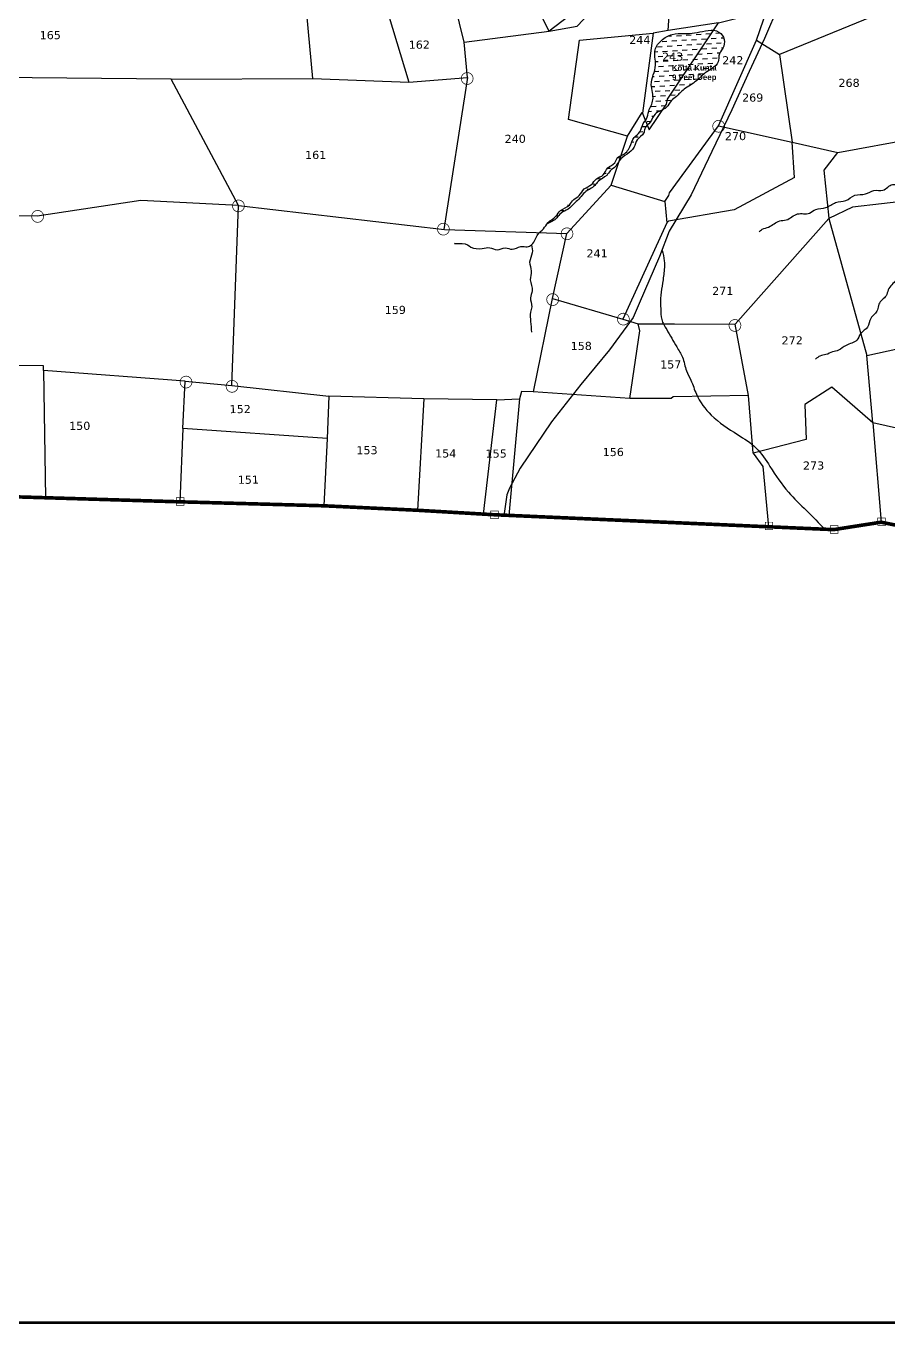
# Model space of a CAD drawing. Header units: inches. Extents: x 735322 to 757648, y 1636749 to 1657822.
# Drawn here: x 740642 to 742558, y 1636749 to 1639633 of the extents above; entities that cross this region are included whole.
import ezdxf
from ezdxf.enums import TextEntityAlignment as Align

# ---------------------------------------------------------------- set-up
doc = ezdxf.new("R2010")
doc.units = ezdxf.units.IN
doc.header["$MEASUREMENT"] = 0
doc.linetypes.add('ACAD_ISO02W100', pattern=[15, 12, -3])
for name, color, linetype in [('CART TRACK', 6, 'Continuous'), ('PLOT', 7, 'Continuous'), ('PLOT NO', 7, 'Continuous'), ('tank', 4, 'Continuous'), ('TANKS-STREAM', 4, 'Continuous'), ('VILLAGE BOUNDRY', 5, 'Continuous'), ('VILLAGE STONES', 240, 'Continuous')]:
    doc.layers.add(name, color=color, linetype=linetype)
doc.styles.get("Standard").update_dxf_attribs({"font": 'verdana.ttf'})

msp = doc.modelspace()

# ---------------------------------------------------------------- hatches: boundary and pattern name
at = {"layer": 'tank'}
h = msp.add_hatch(dxfattribs=at)
h.set_pattern_fill('DASH', color=256, scale=87.578474, angle=3.5405362, style=0)
edge = h.paths.add_edge_path()
edge.add_spline(control_points=[(741859.2, 1639247.9), (741863.6, 1639250.5), (741873.2, 1639256.3), (741880.8, 1639273.6), (741899.9, 1639278.6), (741907.9, 1639296), (741927.6, 1639299.7), (741931.9, 1639321), (741951.7, 1639325.2), (741954.1, 1639342.3), (741971.8, 1639346.9), (741985.4, 1639363), (741989.5, 1639386), (742009.5, 1639396.5), (742010.4, 1639415.5), (742023.5, 1639427.7), (742025, 1639447.5), (742040.4, 1639470.7), (742024.9, 1639507), (742046.8, 1639542.2), (742034.3, 1639578.7), (742053.5, 1639603.5), (742077.3, 1639616.6), (742103.6, 1639616.8), (742128.4, 1639617), (742151.5, 1639623.2), (742176, 1639625.9), (742194.7, 1639609.9), (742194.8, 1639587.2), (742180.5, 1639572.8), (742182.6, 1639544.4), (742151.4, 1639532.9), (742131.3, 1639508.1), (742109.1, 1639497.7), (742095.2, 1639484.8), (742086.7, 1639475.5), (742073.8, 1639467.7), (742065.5, 1639446.9), (742038.1, 1639442.9), (742031.3, 1639418.9), (742016.3, 1639408.7), (742015.5, 1639390.7), (741997.2, 1639383.2), (741995, 1639361.1), (741977.2, 1639348.2), (741960.6, 1639337.4), (741953.2, 1639320.4), (741940.1, 1639313), (741931.3, 1639297.4), (741914.3, 1639292.2), (741903.9, 1639273.4), (741884.3, 1639267.9), (741873.9, 1639250.5), (741859.5, 1639240), (741848.8, 1639224.5), (741830.3, 1639220.2), (741820.4, 1639202.5), (741807.8, 1639197.1), (741799.7, 1639193.7)], knot_values=[0, 0, 0, 0, 29.702693, 66.013849, 104.174693, 136.06513, 171.229032, 208.120765, 246.133921, 272.076165, 294.664879, 345.596205, 390.121479, 425.84612, 466.234856, 490.938095, 527.000541, 579.202073, 646.516633, 735.078758, 803.0953, 852.744067, 906.656032, 960.843208, 1005.88763, 1054.232744, 1103.742844, 1145.146346, 1184.149551, 1223.535462, 1259.133917, 1335.766156, 1385.678579, 1451.272024, 1476.767121, 1498.336776, 1526.058609, 1564.258739, 1621.628156, 1662.96821, 1700.684254, 1720.945054, 1761.25014, 1798.212959, 1840.29918, 1885.619578, 1914.221046, 1946.111483, 1971.33548, 2017.663118, 2041.480128, 2094.454179, 2126.722584, 2158.573801, 2199.592089, 2234.477616, 2262.841326, 2313.473951, 2313.473951, 2313.473951, 2313.473951], degree=3, periodic=0)
h.paths.add_polyline_path([(742074.7, 1639549.6), (742178.8, 1639550.2), (742179, 1639506.8), (742074.9, 1639506.2)], flags=24)
at = {"layer": 'VILLAGE STONES'}
h = msp.add_hatch(color=256, dxfattribs=at)
edge = h.paths.add_edge_path(flags=16)
edge.add_arc((741622.3, 1639516.6), 12.5, 0.2929, 360.2929)
edge = h.paths.add_edge_path()
edge.add_arc((741622.3, 1639516.6), 14.1, 0.2929, 360.2929)
h = msp.add_hatch(color=256, dxfattribs=at)
edge = h.paths.add_edge_path(flags=16)
edge.add_arc((742181.2, 1639410.4), 12.5, 0.2929, 360.2929)
edge = h.paths.add_edge_path()
edge.add_arc((742181.2, 1639410.4), 14.1, 0.2929, 360.2929)
h = msp.add_hatch(color=256, dxfattribs=at)
edge = h.paths.add_edge_path(flags=16)
edge.add_arc((740667.6, 1639210.2), 12.5, 0.2929, 360.2929)
edge = h.paths.add_edge_path()
edge.add_arc((740667.6, 1639210.2), 14.1, 0.2929, 360.2929)
h = msp.add_hatch(color=256, dxfattribs=at)
edge = h.paths.add_edge_path(flags=16)
edge.add_arc((741113.9, 1639233.5), 12.5, 0.2929, 360.2929)
edge = h.paths.add_edge_path()
edge.add_arc((741113.9, 1639233.5), 14.1, 0.2929, 360.2929)
h = msp.add_hatch(color=256, dxfattribs=at)
edge = h.paths.add_edge_path(flags=16)
edge.add_arc((741569.4, 1639181.8), 12.5, 0.2929, 360.2929)
edge = h.paths.add_edge_path()
edge.add_arc((741569.4, 1639181.8), 14.1, 0.2929, 360.2929)
h = msp.add_hatch(color=256, dxfattribs=at)
edge = h.paths.add_edge_path(flags=16)
edge.add_arc((741844.1, 1639171.6), 12.5, 0.2929, 360.2929)
edge = h.paths.add_edge_path()
edge.add_arc((741844.1, 1639171.6), 14.1, 0.2929, 360.2929)
h = msp.add_hatch(color=256, dxfattribs=at)
edge = h.paths.add_edge_path(flags=16)
edge.add_arc((741812.3, 1639025.3), 12.5, 0.2929, 360.2929)
edge = h.paths.add_edge_path()
edge.add_arc((741812.3, 1639025.3), 14.1, 0.2929, 360.2929)
h = msp.add_hatch(color=256, dxfattribs=at)
edge = h.paths.add_edge_path(flags=16)
edge.add_arc((741969.4, 1638981.9), 12.5, 0.2929, 360.2929)
edge = h.paths.add_edge_path()
edge.add_arc((741969.4, 1638981.9), 14.1, 0.2929, 360.2929)
h = msp.add_hatch(color=256, dxfattribs=at)
edge = h.paths.add_edge_path(flags=16)
edge.add_arc((742217.4, 1638967.8), 12.5, 0.2929, 360.2929)
edge = h.paths.add_edge_path()
edge.add_arc((742217.4, 1638967.8), 14.1, 0.2929, 360.2929)
h = msp.add_hatch(color=256, dxfattribs=at)
edge = h.paths.add_edge_path(flags=16)
edge.add_arc((740997.5, 1638842), 12.5, 0.2929, 360.2929)
edge = h.paths.add_edge_path()
edge.add_arc((740997.5, 1638842), 14.1, 0.2929, 360.2929)
h = msp.add_hatch(color=256, dxfattribs=at)
edge = h.paths.add_edge_path(flags=16)
edge.add_arc((741099.7, 1638832.5), 12.5, 0.2929, 360.2929)
edge = h.paths.add_edge_path()
edge.add_arc((741099.7, 1638832.5), 14.1, 0.2929, 360.2929)

# ---------------------------------------------------------------- linework, layer by layer
at = {"layer": 'CART TRACK'}
msp.add_lwpolyline([(742315, 1639679.4), (742282.8, 1639605.2), (742249.3, 1639532.3), (742210.6, 1639447.2), (742166.1, 1639354.4), (742120.3, 1639258.4), (742071.5, 1639177.3), (742049.8, 1639121.1), (742004.8, 1639016.5), (741991.3, 1638985.8), (741938.4, 1638913.3), (741874.9, 1638836.4), (741809.3, 1638753.5), (741739.8, 1638650.5), (741716.2, 1638606), (741710.5, 1638591.1), (741703.4, 1638544.9)], dxfattribs=at)
msp.add_spline([(742055.6, 1639134.7), (742060.4, 1639111.8), (742060.4, 1639092.4), (742056.4, 1639062), (742052.7, 1639035.2), (742052.3, 1639004.3), (742054.6, 1638981.3), (742065.7, 1638958.7), (742088, 1638920.1), (742100.6, 1638897), (742109.6, 1638867.2), (742119.5, 1638846.2), (742131.7, 1638814.8), (742164.8, 1638768.8), (742223.2, 1638725.4), (742264.8, 1638695.1), (742295.1, 1638654.6), (742336.2, 1638597.3), (742376.3, 1638556.5), (742417.6, 1638514.3)], degree=3, dxfattribs=at)
at = {"layer": 'PLOT', "color": 5, "const_width": 5.82}
msp.add_lwpolyline([(735324.5, 1642425.8), (750031.3, 1642425.8), (750031.3, 1636751.6), (735324.5, 1636751.6)], close=True, dxfattribs=at)
at = {"layer": 'PLOT'}
for points in [[(742265, 1639601.9), (742311.6, 1639738.2), (742315.8, 1639784.8), (742343.1, 1639788.1), (742341.8, 1639847.6), (742332, 1639920.7), (742339.9, 1640010), (742462.8, 1640001.6), (742467.2, 1640033.3), (742512.5, 1640038.5), (742505.9, 1640100.7), (742515, 1640186.8), (742546.4, 1640159.7), (742590.6, 1640159.2), (742591.2, 1640168.5), (742571.3, 1640169), (742574.9, 1640187.1), (742558.3, 1640191.8), (742553.2, 1640175), (742529.8, 1640174)], [(741804.5, 1639621.6), (741649.2, 1639932.9), (741625.6, 1640046.2), (741861.4, 1640053)], [(742332, 1639920.7), (742282.5, 1639876.9), (742280.8, 1639875.4), (742218.2, 1639864.9), (742187, 1639849), (742138.6, 1639853.4), (742062.4, 1639807.4), (742056.7, 1639800.4), (742039.6, 1639790), (741972.8, 1639750.8), (741804.5, 1639621.6), (741867, 1639633), (741948.4, 1639719.5), (742061.5, 1639794.5), (742067.2, 1639803.1), (742081.3, 1639810)], [(741615.7, 1639597.3), (741595.1, 1639681.9), (741543.1, 1639910.7)], [(741279.2, 1639516.6), (741266.1, 1639660.7), (741359, 1639862.8)], [(742180.9, 1639640.1), (742068.7, 1639623.4), (742081.3, 1639810), (742139.7, 1639842.3), (742189.5, 1639843.1), (742230.7, 1639858.4), (742259.2, 1639861.9)], [(741595.1, 1639681.9), (741446.5, 1639660.2), (741492.3, 1639508.6)], [(741942.1, 1639279.4), (741978.4, 1639388.5), (742011.4, 1639440.8), (742026.8, 1639402.9), (742065.2, 1639459.7), (742067.6, 1639471), (742180.9, 1639640.1), (742287.2, 1639666.8)], [(742572.3, 1639674.3), (742316.7, 1639570.1), (742344.7, 1639375.1), (742445.8, 1639352.4)], [(741622.9, 1639518.7), (741615.7, 1639597.3), (741804.5, 1639621.6)], [(741978.4, 1639388.5), (741847.8, 1639425.3), (741871.6, 1639601.6), (742035.5, 1639617.7), (742011.9, 1639439.4)], [(742068.7, 1639623.4), (742035.5, 1639617.7)], [(742180.9, 1639411.2), (742265, 1639601.9), (742316.7, 1639570.1)], [(741114.3, 1639234.7), (740964.1, 1639514.8), (740190.7, 1639522.6)], [(740964.1, 1639514.8), (741279.2, 1639516.6), (741492.3, 1639508.6), (741622.9, 1639518.7), (741570.7, 1639181.4)], [(742061.5, 1639243), (742070.2, 1639256.4), (742072.2, 1639262.9), (742180.9, 1639411.2), (742344.7, 1639375.1)], [(742426.9, 1639206.1), (742416, 1639312.8), (742445.8, 1639352.4), (742615.6, 1639383.2), (742726.5, 1639410.9), (742783.3, 1639357.6), (742939.6, 1639335.6)], [(742350, 1639296.3), (742344.7, 1639375.1)], [(742350, 1639296.3), (742215.5, 1639224.7), (742069.4, 1639199.7), (742066.2, 1639196.2), (741968.1, 1638982.1), (742002.6, 1638971.5), (742079.3, 1638971.4), (742082.7, 1638971.4), (742217.9, 1638970.4)], [(741812.2, 1639027.8), (741843.8, 1639172.1), (741942.1, 1639279.4), (742061.5, 1639243), (742066.2, 1639196.2)], [(741114.3, 1639234.7), (740897.1, 1639245.3), (740666.7, 1639210.8), (740132.8, 1639216.1)], [(741099, 1638834.2), (741114.3, 1639234.7), (741571.5, 1639181.3), (741843.8, 1639172.1)], [(742788.4, 1638962.1), (742778.9, 1639095.2), (742623.7, 1639082.8), (742607.4, 1639245.8), (742478.8, 1639231), (742425.7, 1639205.5), (742510.6, 1638900.8), (742788.4, 1638962.1)], [(742258, 1638684.1), (742247.4, 1638812), (742217.9, 1638970.4), (742425.7, 1639205.5)], [(741769.9, 1638820.3), (741812.2, 1639027.8), (741968.1, 1638982.1)], [(742247.4, 1638812), (742080, 1638809.3), (742075.7, 1638805.7), (741983.8, 1638805.7), (742006.3, 1638956.1), (742002.6, 1638971.5)], [(740995.7, 1638843.7), (740680.7, 1638867.8), (740680.9, 1638878), (740451.7, 1638880.7), (740446.5, 1638592.2)], [(742523.9, 1638751.4), (742510.6, 1638900.8)], [(740680.7, 1638867.8), (740684.8, 1638584.9)], [(740990.3, 1638738.7), (740995.7, 1638843.7), (741099, 1638834.2), (741315, 1638810.9)], [(741983.8, 1638805.7), (741768.6, 1638820.4), (741742.9, 1638821.1), (741738.4, 1638804.5), (741715.2, 1638545.7)], [(742523.9, 1638751.4), (742432.4, 1638830.4), (742372.6, 1638792), (742375.8, 1638714.1), (742258, 1638684.1), (742279, 1638654.7), (742292, 1638520.4)], [(741526, 1638805), (741315, 1638810.9), (741310.9, 1638716.7), (741303.7, 1638567.1)], [(741688.4, 1638802.6), (741526, 1638805), (741511.6, 1638557.1)], [(741658.7, 1638548.5), (741688.4, 1638802.6), (741738.4, 1638804.5)], [(741310.9, 1638716.7), (740990.3, 1638738.7), (740984, 1638575.9)], [(742817.4, 1638685.8), (742523.9, 1638751.4), (742542.3, 1638530.6)]]:
    msp.add_lwpolyline(points, dxfattribs=at)
at = {"layer": 'TANKS-STREAM'}
for points in [[(741859.2, 1639247.9), (741871.3, 1639256.8), (741882.5, 1639271.2), (741898.9, 1639281.3), (741909.4, 1639293.5), (741924.7, 1639302.4), (741934.7, 1639318.1), (741950.3, 1639329.2), (741956.3, 1639340.9), (741966.3, 1639346.2), (741983.9, 1639364.9), (741993.1, 1639385.4), (742006.1, 1639397.8), (742013.6, 1639416.7), (742020.8, 1639426.9), (742026, 1639444.3), (742035, 1639469), (742031.5, 1639502.8), (742040.9, 1639546.4), (742040, 1639580.7), (742054, 1639601.4), (742077.8, 1639614.4), (742105, 1639616.8), (742127.7, 1639617.9), (742151.6, 1639622.6), (742176.6, 1639622.2), (742192, 1639608.2), (742192.4, 1639588.5), (742182.9, 1639571.1), (742179.7, 1639553.4), (742150.4, 1639528.3), (742131.8, 1639511.4), (742104.4, 1639492.8), (742094.9, 1639484.2), (742087.1, 1639476.6), (742076.3, 1639467.7), (742064.8, 1639452.3), (742039.9, 1639437.5), (742028.9, 1639419.9), (742017.2, 1639404.9), (742014.4, 1639395.1), (742000.2, 1639380.6), (741992.9, 1639363.5), (741977.6, 1639348.8), (741960.2, 1639334), (741952.3, 1639321.9), (741940.3, 1639311.3), (741932.3, 1639301.4), (741913.2, 1639288), (741905.7, 1639278.6), (741883.6, 1639263.6), (741873, 1639251.2), (741861.3, 1639240.3), (741846.5, 1639225.9), (741830.9, 1639217.7), (741821.6, 1639206.9), (741799.7, 1639193.7)], [(742271.1, 1639175.9), (742278.1, 1639181.5), (742292.2, 1639186.6), (742316.8, 1639200.1), (742331.4, 1639202.4), (742356.6, 1639215.6), (742382.8, 1639217.5), (742397.1, 1639225.7), (742419.3, 1639229.6), (742441.1, 1639241), (742463.5, 1639245.4), (742484.1, 1639257.1), (742507.6, 1639260), (742526.2, 1639267.9), (742546.1, 1639268.3), (742567.7, 1639281), (742577.8, 1639280.5), (742594.9, 1639287.9), (742612.8, 1639288), (742624.3, 1639293.4), (742645.5, 1639294.7), (742659.1, 1639300.1), (742672.9, 1639301.9), (742688, 1639309.6), (742704.6, 1639311.7), (742725, 1639320.1), (742740, 1639333.3), (742754.4, 1639336.6), (742779.1, 1639333.2), (742790, 1639312.9), (742791.4, 1639283.9), (742779, 1639257.4), (742764.4, 1639245.2), (742744.8, 1639236.8), (742736.6, 1639224.9), (742714.9, 1639217.5), (742701.6, 1639203.8), (742690.8, 1639197.9), (742681.5, 1639191.8), (742671.3, 1639177.7), (742658.2, 1639166), (742651.5, 1639151.6), (742637.2, 1639141.2), (742627.9, 1639131.1), (742619.8, 1639121.8), (742604.3, 1639109.3), (742592.8, 1639091.1), (742583.8, 1639084.7), (742575.6, 1639069.3), (742566, 1639058.4), (742558, 1639046.8), (742553.3, 1639033.9), (742537, 1639015), (742534.3, 1639002.3), (742519.3, 1638983.6), (742512.1, 1638964.2), (742496.9, 1638949.8), (742488, 1638934.8), (742464.4, 1638923.6), (742447.3, 1638912.7), (742434.5, 1638909.3), (742419.7, 1638903), (742406.3, 1638899.9), (742396.5, 1638893)], [(741764.9, 1639147.1), (741766.8, 1639129.5), (741761.1, 1639108.8), (741764.8, 1639088.9), (741762.6, 1639069.2), (741766.8, 1639044.5), (741763, 1639029.4), (741765.7, 1639009.5), (741763, 1638997.1), (741763.3, 1638976.7), (741765, 1638952.8)]]:
    msp.add_spline(points, degree=3, dxfattribs=at)
at = {"layer": 'TANKS-STREAM', "start_tangent": (-0.938797, -0.34447), "end_tangent": (0.774977, 0.63199)}
msp.add_spline([(741595.1, 1639150.5), (741611, 1639150.3), (741630.7, 1639142.1), (741655.4, 1639138.7), (741672.5, 1639140.6), (741688.7, 1639135.9), (741707.3, 1639140.2), (741721.9, 1639137), (741741.3, 1639143.4), (741755.9, 1639142.8), (741765.2, 1639147.3), (741773.7, 1639159), (741779.2, 1639170.1), (741791.8, 1639182.5), (741802, 1639196.4), (741819.6, 1639210.4), (741829.8, 1639223.3), (741849.4, 1639235.5), (741859.2, 1639247.9)], degree=3, dxfattribs=at)
at = {"layer": 'VILLAGE BOUNDRY', "linetype": 'ACAD_ISO02W100', "ltscale": 2, "const_width": 8}
msp.add_lwpolyline([(744554.1, 1637856.2), (744376.9, 1637925.4), (744310.7, 1637945.4), (744115.8, 1637923.8), (744102.6, 1637919.1), (744082.5, 1637978), (744021.5, 1638068.2), (743905.2, 1638062.9), (743823.4, 1638096), (743722, 1638173.1), (743489.4, 1638266.6), (743207.3, 1638478.2), (742976.6, 1638508.4), (742856.9, 1638501.1), (742675.5, 1638503.4), (742542.3, 1638530.6), (742436.5, 1638514.1), (742292.8, 1638520.4), (741682.2, 1638547.2), (741510.3, 1638557.2), (741303.7, 1638567.1), (740984, 1638575.9), (740431.1, 1638592.7)], dxfattribs=at)
at = {"layer": 'VILLAGE STONES', "const_width": 1.34}
for points in [[(740976, 1638585), (740992.8, 1638585.1), (740992.9, 1638568.3), (740976.1, 1638568.2)], [(741674.6, 1638555.4), (741691.4, 1638555.5), (741691.4, 1638538.7), (741674.6, 1638538.6)], [(742534.8, 1638539.9), (742551.6, 1638540), (742551.7, 1638523.2), (742534.9, 1638523.1)], [(742284.6, 1638530.6), (742301.4, 1638530.7), (742301.5, 1638513.9), (742284.7, 1638513.8)], [(742429.4, 1638522.7), (742446.2, 1638522.7), (742446.2, 1638505.9), (742429.4, 1638505.9)]]:
    msp.add_lwpolyline(points, close=True, dxfattribs=at)

# ---------------------------------------------------------------- texts
at = {"layer": 'PLOT NO'}
for s, p in [('165', (740695.7, 1639613)), ('162', (741515.8, 1639591.8)), ('244', (742005.9, 1639602.4)), ('243', (742078.9, 1639565.2)), ('242', (742212.6, 1639557.2)), ('268', (742471, 1639507)), ('269', (742256.8, 1639474.2)), ('270', (742218.6, 1639388.6)), ('240', (741729, 1639382.6)), ('161', (741285.6, 1639346.8)), ('241', (741911, 1639128)), ('271', (742190.3, 1639044.7)), ('159', (741462.5, 1639002.4)), ('272', (742344.6, 1638934.7)), ('158', (741875.8, 1638922.3)), ('157', (742074.7, 1638881.2)), ('152', (741117.8, 1638782)), ('150', (740761.2, 1638744.8)), ('153', (741399.6, 1638690.6)), ('154', (741574.6, 1638683.5)), ('155', (741686.7, 1638683.1)), ('156', (741946.9, 1638686.6)), ('273', (742392.1, 1638656.6)), ('151', (741136, 1638625))]:
    msp.add_text(s, height=18, rotation=0.2929, dxfattribs=at).set_placement(p, align=Align.MIDDLE_CENTER)
at = {"layer": 'VILLAGE STONES', "insert": (742126.8, 1639546.8), "char_height": 12.6, "width": 245.905, "attachment_point": 2, "rotation": 0.2929}
msp.add_mtext('{\\fArial|b1|i0|c0|p34;Kotta Kunta\\P9 Feet Deep}', dxfattribs=at)

doc.saveas('drawing.dxf')
